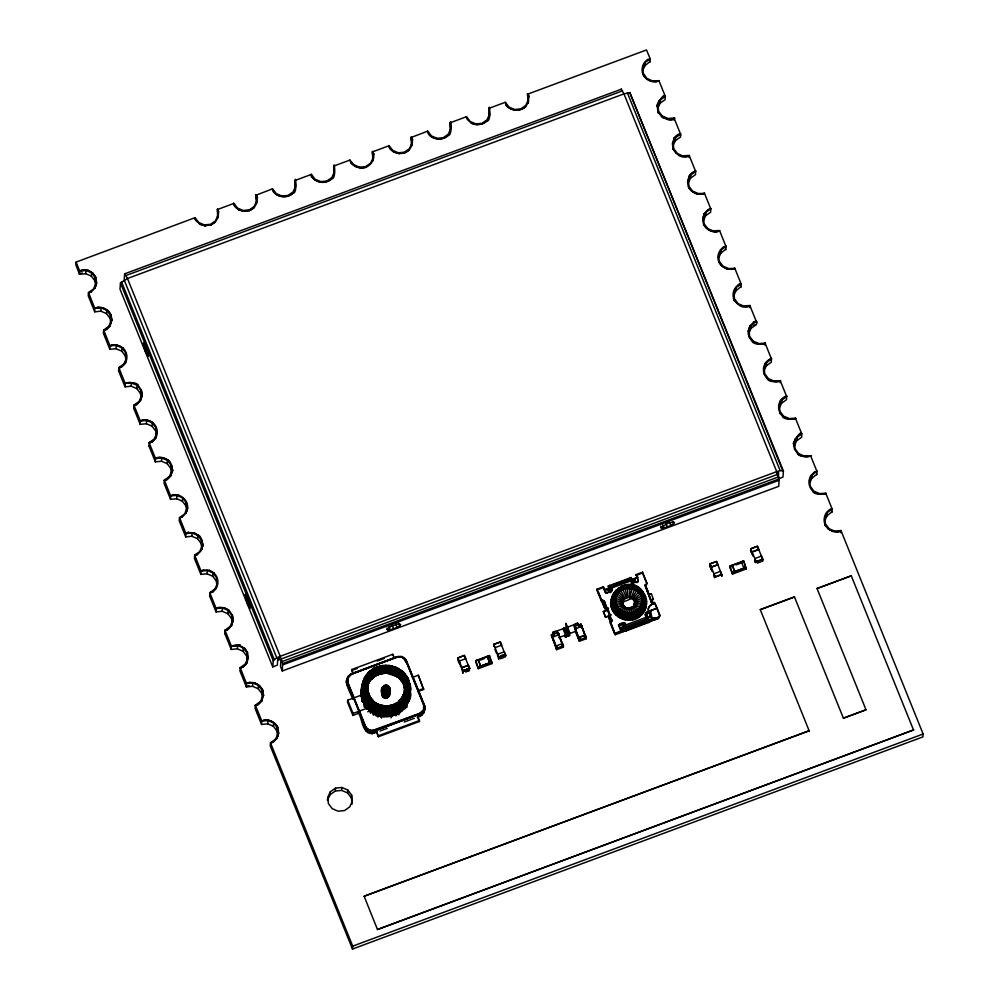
<?xml version="1.0" encoding="UTF-8"?>
<svg xmlns="http://www.w3.org/2000/svg" width="999" height="999" viewBox="0 0 999 999"><rect width="100%" height="100%" fill="white"/><g stroke="black" fill="none" stroke-linecap="round" stroke-linejoin="round"><path stroke-width="1.5" d="M376.411 716.108L374.625 714.01L375.549 710.676M634.715 579.77L634.677 580.282C634.552 577.547 635.339 582.03 633.079 582.729L634.165 582.242L635.414 578.234L633.104 579.969L632.916 583.029M621.066 590.721L624.999 598.638C621.828 600.749 621.74 605.769 624.8 608.016L625.037 607.13C614.173 594.58 641.957 592.657 633.416 607.13L634.827 602.434L641.708 600.674C642.145 584.665 615.509 584.527 615.983 600.611C615.546 616.62 642.182 616.758 641.708 600.674M641.483 598.401L634.727 601.348L633.416 607.13M377.197 732.092L372.09 733.616C373.539 728.671 366.358 731.156 365.684 726.573L347.839 682.429L347.939 677.547L351.586 674.188L397.515 657.105L402.385 657.13L406.019 660.801L424.15 705.806L423.763 710.014L419.98 713.498L374.338 730.481L369.081 730.344L365.447 726.673L347.602 682.529L347.702 677.459L351.486 673.975L397.127 656.992L401.798 657.155L405.619 659.977L423.638 705.019L423.539 709.902L419.88 713.261L371.965 730.656M386.863 697.951L385.889 685.177L388.012 685.789L384.44 685.664L385.339 685.464L387.387 691.52L387 697.914M469.78 668.468L462.949 670.841L462.849 672.789L462.987 670.991L469.78 668.468L468.481 665.234L461.788 667.707L462.774 672.689L463.124 670.953L469.58 668.481L464.285 655.406L457.742 658.091M383.853 697.677L383.978 691.42L387.987 685.664M361.938 687.474C359.902 694.904 362.824 705.481 369.73 710.801C372.103 712.949 387.35 721.29 385.926 713.885M385.901 698.139L386.613 685.202M395.704 704.507C393.057 705.594 387.337 708.204 385.651 706.056C388.648 705.831 392.245 705.369 395.104 703.746C405.194 700.049 395.529 701.785 399.25 700.998M381.531 706.992L380.369 713.536L383.279 714.135L383.953 707.417C409.677 711.9 414.573 669.829 388.436 668.431C362.699 663.948 357.804 706.006 383.953 707.417M389.048 695.966C393.144 690.009 378.534 679.869 382.242 693.306M388.561 696.79C391.009 693.294 386.288 685.614 383.354 686.413M615.983 600.611L622.577 602.409L622.689 603.496L616.208 602.897M382.405 696.465L382.555 689.035L384.178 688.274L389.647 687.899L389.335 694.767M379.757 674.013L384.84 673.289L384.84 669.78L379.657 671.778L379.92 674.138L377.372 674.899L377.884 673.351M385.602 707.067C382.742 703.259 374.65 706.505 371.728 700.599C364.335 693.206 365.172 679.857 373.464 673.476C390.921 657.379 418.531 685.888 399.563 701.872C398.064 700.911 400.587 698.276 401.635 699.65M352.734 699.188C351.061 693.081 342.62 681.793 348.639 676.36M386.039 716.67C395.454 716.87 407.155 709.852 408.229 700.636L408.341 697.652L409.64 698.576L409.115 701.236M477.397 660.302L475.811 660.614L475.699 662.037L478.371 668.656L492.057 663.561L489.498 655.519L487.887 656.393M731.555 565.709L729.969 566.021L729.857 567.444L732.542 574.063L746.228 568.968L743.668 560.926L742.07 561.525L741.72 562.912L742.07 561.525M382.629 692.582L382.879 687.137L384.028 685.901M389.248 692.632L389.423 687.225L386.188 687.924L383.017 690.371L382.467 696.34M614.685 599.4L614.672 601.635M387.862 697.452C391.408 693.718 384.29 685.576 384.603 685.551M383.067 697.09L383.441 690.933L388.599 686.226L387.262 685.389L384.603 691.783L383.991 697.739M365.984 685.651L361.863 686.063C356.855 704.557 377.172 722.09 394.667 714.71C401.498 714.61 418.993 691.57 406.406 690.197M361.813 701.31L363.236 697.14L362.162 695.454L362.1 689.897L361.438 690.284M406.518 687.836L410.139 688.386C410.277 722.364 354.982 716.221 362.787 683.054L366.396 683.316M408.778 701.31L410.139 695.766L410.139 688.386M373.589 715.284L372.078 712.549L372.952 709.877L377.822 712.412L377.909 717.182M617.519 589.485C592.082 623.314 660.214 630.319 642.682 591.62C631.58 573.763 602.509 592.432 614.997 609.802C625.636 627.372 654.969 609.552 642.619 592.395L637.162 587.474L637.787 586.937L637.737 587.712C631.818 583.953 623.838 584.452 618.319 588.698L618.381 587.924L619.193 588.399L621.865 586.713L621.278 586.113L621.216 586.888M634.69 604.345L634.727 603.521L641.495 602.959M382.167 693.568L382.679 687.637L384.852 687.587L389.672 689.298L389.323 694.904M382.18 693.281L382.455 688.611L381.993 694.38C379.295 687.275 385.864 686.7 389.797 688.786M389.385 693.531L389.423 687.225M640.784 590.746L641.208 590.359C653.446 600.674 643.244 622.115 627.684 620.117L627.772 618.618L620.891 616.745L615.434 612.287C614.335 609.477 609.328 602.622 613.224 600.899M347.565 681.593L346.478 682.779L346.815 678.858L347.502 678.858M405.182 691.033C404.046 690.446 403.434 685.439 405.606 685.414M404.695 690.871L404.882 688.036L405.794 687.936M382.068 695.316L382.555 689.035M566.121 627.522C570.279 636.55 568.618 632.167 568.731 635.864C569.255 627.834 561.663 612.275 568.656 635.951L569.979 635.464M382.192 693.431C377.859 681.256 394.655 689.16 389.111 695.841M346.478 682.779L346.815 678.858M217.545 217.145L217.582 209.291L218.594 211.788L218.157 217.37L215.359 222.028L210.727 225.05L215.359 222.028M257.38 197.365L256.943 202.947L254.146 207.605C248.626 212.987 239.148 212.238 234.553 206.044L233.841 203.247L237.5 208.067L243.169 210.489L249.313 209.865L254.283 206.356L256.768 200.899C254.021 185.764 259.653 204.196 256.368 194.867M373.738 154.083C374.413 160.027 371.278 164.897 365.884 167.333L360.352 168.107L355.007 166.471L350.911 162.775L349.912 160.077L353.871 164.785L359.528 167.208L365.671 166.583L370.654 163.074L373.127 157.63C370.392 142.482 376.024 160.914 372.727 151.586M412.537 139.66L412.1 145.242L409.303 149.9C403.783 155.282 394.305 154.533 389.697 148.339L388.998 145.542L392.657 150.362L398.314 152.785L404.458 152.16L409.44 148.651L411.913 143.194C409.178 128.059 414.81 146.491 411.526 137.163M528.896 96.379L528.459 101.96L525.661 106.618C520.142 112.013 510.664 111.251 506.068 105.07L505.357 102.26L509.028 107.08L514.685 109.503L520.829 108.879L525.799 105.37L528.284 99.925C525.536 84.778 531.168 103.209 527.884 93.881M217.295 209.403L217.969 215.334L215.497 220.779L210.514 224.288L204.37 224.912L198.714 222.49L195.055 217.67L76.099 262.1L75.874 264.997L79.533 274.3L85.677 273.676L91.346 276.099L95.005 280.919L95.517 285.364M79.445 273.826L82.28 272.964M85.052 270.18L79.67 270.929L82.268 269.767L87.85 270.205L92.695 272.927L95.842 277.41L96.653 282.954L94.992 288.099L96.653 282.954M79.533 274.3L79.683 270.729M85.677 273.676L85.939 270.379L79.795 271.016M87.85 270.205L92.682 273.127L95.842 277.41M85.939 270.379L91.596 272.802L95.267 277.622L95.954 283.554L93.469 289.011L88.499 292.52L88.237 295.804L94.705 311.813L100.849 311.188L106.506 313.611L110.177 318.431L110.689 322.877M94.843 308.441L88.499 292.52M91.346 276.099L91.596 272.802M88.586 292.994L91.196 291.833L88.611 292.794M95.005 280.919L95.267 277.622M95.779 285.751L95.954 283.554M94.705 311.813L94.855 308.241C100.899 305.432 108.329 309.053 111.014 314.922L111.826 320.467L111.014 314.922M97.44 307.28L103.009 307.917L106.643 309.952M100.849 311.188L101.111 307.892L94.855 308.241M101.111 307.892L106.768 310.314L110.439 315.135L111.114 321.066L108.641 326.523L103.659 330.032L103.409 333.316L109.878 349.325L116.021 348.701L121.678 351.124L125.35 355.944L126.024 361.875M109.878 349.325L110.027 345.754C114.286 343.631 119.718 345.229 123.014 348.151C119.356 345.467 114.298 343.818 110.002 345.954L103.659 330.032M106.506 313.611L106.768 310.314M106.344 329.545C114.848 319.78 108.017 329.97 103.759 330.507M107.867 310.439L111.001 315.122M110.177 318.431L110.439 315.135M110.951 323.264L111.114 321.066M778.371 478.846L782.941 477.147L783.416 471.029L629.82 92.62L623.963 93.869L127.472 278.521L120.479 283.004L119.992 289.123L272.752 666.895L277.322 665.197L277.797 659.078L280.132 657.579L280.232 656.293L127.472 278.521L124.638 273.838L124.163 279.957L276.785 657.829L273.239 660.776L272.752 666.895M116.021 348.701L116.284 345.404L110.027 345.754M140.347 420.979C144.231 418.419 149.813 420.354 153.371 422.977C150 420.929 144.63 418.631 140.347 420.979L134.103 405.532L136.688 404.57L140.497 400.636L142.158 395.492L141.334 390.147L138.199 385.464C137.363 379.97 112.662 384.49 131.443 382.917L137.113 385.339L140.772 390.159L141.196 399.388L140.509 393.456L136.851 388.636L131.194 386.213L125.05 386.838L118.569 370.829L118.831 367.545L123.814 364.036L126.286 358.579L125.599 352.647L121.94 347.827L116.284 345.404M138.199 385.464C134.84 383.416 129.458 381.118 125.175 383.466L118.831 367.545M121.678 351.124L121.94 347.827M121.516 367.058C130.02 357.292 123.189 367.482 118.931 368.019M125.35 355.944L125.599 352.647M126.111 360.776L126.286 358.579M125.05 386.838L125.3 383.554M131.194 386.213L131.443 382.917M133.854 408.628L134.003 405.057L138.973 401.548L141.458 396.091M136.851 388.636L137.113 385.339M136.688 404.57L140.522 400.437L142.183 395.292L141.334 390.147M140.509 393.456L140.772 390.159M156.368 436.9L155.682 430.969L152.023 426.148L146.353 423.726L140.21 424.35L140.359 420.779M146.353 423.726L146.616 420.429L140.472 421.066M149.026 446.141L149.176 442.569L154.146 439.061L156.631 433.603L155.944 427.672L152.273 422.852L146.616 420.429M152.023 426.148L152.273 422.852M151.86 442.082C160.352 432.317 153.534 442.507 149.263 443.044L155.519 458.491C159.79 456.143 165.172 458.441 168.544 460.489C164.985 457.867 159.39 455.931 155.519 458.491M155.682 430.969L155.944 427.672M171.366 472.927L170.854 468.481L167.183 463.661L161.526 461.238L155.382 461.863L155.532 458.291M161.526 461.238L161.788 457.942L155.644 458.578M161.788 457.942L167.445 460.364L171.104 465.184L171.791 471.116L169.318 476.573L164.335 480.082L164.086 483.366L170.554 499.375L176.698 498.751L182.355 501.173L186.014 505.993L186.538 510.439M187.675 508.029L186.014 513.174L187.675 508.029C187.937 502.047 184.39 497.402 178.871 495.279L173.289 494.842L170.679 496.003L164.335 480.082M167.183 463.661L167.445 460.364M167.02 479.595C175.524 469.83 168.694 480.019 164.435 480.556M170.854 468.481L171.104 465.184M171.678 465.172C173.926 480.419 172.328 461.6 168.544 460.489M171.616 473.314L171.791 471.116M170.554 499.375L170.704 495.804L173.289 494.842M194.768 217.782L195.754 220.479L194.743 217.969M176.698 498.751L176.948 495.454L170.704 495.804M199.85 224.176L205.195 225.811L199.85 224.176L195.779 220.28M178.871 495.279L174.663 495.142M179.508 517.594L179.246 520.879L185.727 536.888L191.858 536.263L197.527 538.686L201.186 543.506L201.873 549.438L201.448 540.209L197.79 535.389L192.12 532.966L185.976 533.603L179.508 517.594L184.49 514.085L186.963 508.628L186.276 502.697L182.617 497.877L176.948 495.454M182.355 501.173L182.617 497.877M179.608 518.069L182.205 516.908L179.62 517.869M186.014 505.993L186.276 502.697M186.788 510.826L186.963 508.628M185.727 536.888L185.864 533.316L188.461 532.355L185.864 533.316M191.858 536.263L192.12 532.966M218.594 211.788L217.582 209.291M217.794 217.52L217.969 215.334M194.031 532.792L198.863 535.714L194.031 532.792L188.436 532.554M202.135 546.141L199.65 551.598L194.68 555.107L194.418 558.391L200.886 574.4L207.03 573.776L212.7 576.198L216.358 581.018L216.87 585.464M222.964 607.904L218.781 607.579L216.196 608.541L209.94 593.094L212.537 592.132L216.346 588.199C219.168 582.941 218.194 577.285 214.048 573.026L209.203 570.304L203.609 570.067L201.024 571.028L194.68 555.107M197.527 538.686L197.79 535.389M194.78 555.581L197.377 554.42L194.793 555.382M201.186 543.506L201.448 540.209M202.01 540.197C204.258 555.444 202.66 536.625 198.876 535.514M201.024 571.028L203.609 570.067M200.886 574.4L201.036 570.829M234.553 206.044L233.554 203.346M207.03 573.776L207.293 570.479L201.149 571.116M209.203 570.304L214.048 573.026M238.636 209.753L234.565 205.856M209.703 596.191L209.84 592.619L214.822 589.11L217.295 583.653L216.621 577.722L212.949 572.902L207.293 570.479M212.7 576.198L212.949 572.902M212.537 592.132L216.346 588.199M243.981 211.388L238.661 209.553M216.358 581.018L216.621 577.722M217.133 585.851L217.295 583.653M216.196 608.541C220.067 605.981 225.662 607.916 229.221 610.539L232.355 615.222L233.179 620.566L231.518 625.711L227.697 629.645L225.112 630.606L231.356 646.053C246.328 645.254 239.335 643.593 231.356 646.053M232.205 624.462L231.531 618.531L227.859 613.711L222.203 611.288L216.059 611.912L216.209 608.341M249.513 210.614L254.146 207.605M222.203 611.288L222.465 607.991L216.321 608.628M256.331 202.71L256.081 194.967M224.375 607.817L229.221 610.539M224.875 633.703L225.012 630.132L229.995 626.623L232.467 621.166L231.78 615.234L228.122 610.414L222.465 607.991M227.859 613.711L228.122 610.414M227.697 629.645L231.531 625.511L233.192 620.367L232.355 615.222M231.531 618.531L231.78 615.234M247.203 660.489L246.691 656.043L243.032 651.223L237.375 648.801L231.231 649.425L231.368 645.854M272.34 188.923L273.339 191.621C277.934 197.814 287.412 198.564 292.932 193.182C298.651 193.706 294.068 166.958 295.554 186.476L293.069 191.92L288.099 195.429L281.955 196.066L276.298 193.644L272.627 188.811L256.356 195.067M237.375 648.801L237.625 645.504L231.493 646.141M273.339 191.621C277.585 197.402 287.824 198.214 292.932 193.182M237.625 645.504L243.294 647.926L246.953 652.747L247.64 658.678L245.155 664.135L240.185 667.644L239.922 670.928L246.403 686.937L252.535 686.313L258.204 688.736L261.863 693.556L262.375 698.001M246.528 683.566L240.185 667.644M243.032 651.223L243.294 647.926M242.869 667.157C251.373 657.392 244.543 667.582 240.284 668.119M247.54 652.534L244.38 648.051L247.54 652.534L248.364 657.879L246.691 663.224M246.691 656.043L246.953 652.747M246.403 686.937L246.541 683.366C252.585 680.556 260.027 684.178 262.7 690.047L263.511 695.591L262.7 690.047M249.126 682.404L251.91 682.816M252.535 686.313L252.797 683.016L246.541 683.366M254.708 682.841L259.54 685.764L262.687 690.247M295.117 188.287L294.867 180.544M295.155 180.444L311.413 174.388L315.085 179.208L320.741 181.631L326.885 181.006L331.855 177.497L334.34 172.053C332.854 152.522 337.45 179.283 331.718 178.759C326.198 184.141 316.72 183.391 312.125 177.198L311.126 174.5M252.797 683.016L258.454 685.439L262.125 690.259L262.812 696.191L260.327 701.648L255.357 705.157L255.095 708.441L261.563 724.45L267.707 723.825L273.364 726.248L277.035 731.068L277.547 735.514M277.809 735.901L277.297 727.771L273.626 722.951L267.969 720.529L261.825 721.166L255.357 705.157M258.204 688.736L258.454 685.439M258.042 704.67C266.533 694.904 259.715 705.094 255.457 705.631M261.863 693.556L262.125 690.259M261.563 724.45L261.713 720.878C267.757 718.069 275.187 721.69 277.872 727.559L278.684 733.104L277.023 738.249L273.202 742.182L270.617 743.144L352.709 946.153L352.485 949.05L922.901 736.9L923.126 734.003L840.946 530.519L834.802 531.143L829.133 528.721L825.474 523.901L824.787 517.969L827.272 512.512L832.242 509.015L829.545 509.69C823.014 514.223 822.289 523.289 828.021 528.796L832.866 531.518L838.448 531.955L841.033 530.993M264.298 719.917C269.58 719.555 275.749 722.926 277.872 727.559M267.707 723.825L267.969 720.529M311.238 176.586L311.413 174.388M312.125 177.198C316.371 182.979 326.611 183.791 331.718 178.759M277.972 733.703L275.499 739.16L270.517 742.669L270.267 745.953L352.485 949.05M273.364 726.248L273.626 722.951M273.202 742.182L277.035 738.049L278.684 733.104M277.035 731.068L277.297 727.771M621.141 89.173L623.963 93.869L776.722 471.64L779.108 478.946L778.77 486.313L282.28 670.966L282.617 663.598L280.232 656.293L776.722 471.64L780.132 470.616L783.416 471.029M334.34 172.053L334.078 175.349L333.654 166.121M333.941 166.009L349.912 160.077M350.911 162.775C354.096 166.808 360.851 168.819 365.884 167.333M372.864 160.914L372.44 151.698M372.952 159.815L373.127 157.63M327.709 797.477L327.485 800.374L330.07 794.692L330.294 791.795L335.489 788.136L341.883 787.487L347.789 790.009L351.611 795.042L352.322 801.223L349.737 806.905L344.555 810.564L338.149 811.213L332.242 808.691L328.421 803.658L327.709 797.477L330.294 791.795M330.07 794.692L335.252 791.046L335.489 788.136M346.828 681.955L346.978 684.952L346.628 680.431L347.377 680.232M389.697 148.339L388.698 145.642M352.897 715.434L353.047 713.436L366.645 708.378L362.562 701.173L361.301 695.129L347.702 700.199L347.54 702.197L352.897 715.434L359.69 712.899M352.098 804.12L351.386 797.939L347.565 792.906L341.658 790.384L341.883 787.487M394.38 658.241L392.782 654.283L351.71 669.555L352.697 673.189M393.793 152.048L389.722 148.152M347.565 792.906L347.789 790.009M399.138 153.684L393.806 151.848M351.386 797.939L351.611 795.042M364.41 699.175C361.251 698.089 358.703 686.238 365.859 688.011M362.212 688.348L361.75 686.276L362.787 683.054M361.638 687.824L363.211 680.544L367.108 681.056M366.034 690.384C353.234 692.582 370.666 713.523 377.597 714.148C392.869 720.267 410.214 707.642 410.377 691.52M362.137 685.014L364.398 677.946L368.094 678.883M404.67 152.909L409.303 149.9M361.95 699.2L361.8 701.198L361.501 695.991L362.799 694.417L363.236 697.14M379.17 706.305L377.535 712.699L380.382 713.636L380.631 712.874L377.709 712.599L372.59 710.039L368.244 706.38L363.161 699.05L363.798 696.803L367.257 694.967M366.87 675.574L365.896 675.499L365.684 677.222C380.557 650.786 423.351 675.149 405.457 700.923C390.072 725.374 349.175 699.4 366.87 675.574L369.343 676.847M367.045 703.933L366.071 704.245L364.41 701.648L364.535 700.099L368.281 697.127M364.123 706.942L364.273 704.944M367.482 674.962C367.07 671.753 371.079 669.929 372.552 673.301M366.071 704.245L366.183 702.26L369.58 699.15M367.257 684.178C367.644 685.913 368.419 688.074 366.633 686.65M366.995 689.772L367.807 689.347L366.645 689.173M367.307 684.852L368.107 684.615L366.97 684.14M411.488 145.005L411.226 137.263M367.008 691.683L368.132 691.857L367.807 689.347M367.644 681.705L368.818 682.854L367.145 685.451M369.555 672.939L369.755 671.228M368.968 680.182L369.692 680.144L368.656 679.382M411.738 145.392L411.913 143.194M368.244 706.38L368.793 706.043C366.046 706.73 369.73 701.46 371.104 700.998M368.044 694.617L368.806 693.98L367.707 694.118M370.254 678.059L372.452 676.236L371.591 675.224M369.056 696.89L369.78 696.166L368.743 696.44M371.865 671.166C371.553 667.894 378.609 664.872 378.783 669.605M370.304 708.328L370.13 706.493L372.864 702.672M372.452 676.236L370.929 678.259M373.464 673.476C375.349 674.475 372.689 677.397 371.541 675.873M371.978 700.973L372.577 700.074L369.78 696.166M372.277 710.077L375.075 711.463L372.989 709.602C370.954 710.676 373.838 704.919 374.812 704.12M373.414 674.113L376.173 673.338L375.562 671.977M374.15 702.235L372.577 700.074L371.728 700.599M377.06 668.493L377.41 666.882M374.825 711.538L377.959 712.075L377.56 712.811L374.825 711.538L376.923 705.344M376.173 673.338L378.321 672.202L377.847 670.766M370.779 677.172C396.303 661.188 368.968 673.039 368.019 681.855C365.759 688.149 367.42 695.529 372.015 700.361C372.465 702.647 377.872 702.597 375.724 703.858M364.136 896.253L809.227 730.719L364.136 896.253L377.485 929.52L913.586 729.944L377.485 929.52M382.829 669.268L383.004 670.804L378.996 670.916M380.706 705.694L378.034 705.069M417.42 715.197L419.468 721.478L378.409 736.75L376.348 730.469M427.497 131.219L428.484 133.916C433.091 140.11 442.569 140.859 448.089 135.477C453.808 136.001 449.225 109.253 450.699 128.771L448.226 134.216L443.244 137.725L437.112 138.362L431.443 135.939L427.784 131.106L411.501 137.35M388.249 706.743L388.149 705.981L380.482 705.981M428.484 133.916C432.742 139.698 442.982 140.509 448.089 135.477M384.94 698.076L385.402 692.282L384.153 697.801L386.188 687.924L389.048 686.625L389.185 690.159M382.093 672.989L382.355 673.563L382.23 671.178L383.341 669.854L382.08 670.079L382.23 671.178L387.537 670.941L388.786 669.904L387.624 669.829L387.35 673.338L396.715 676.51L398.638 676.086M390.634 669.53L390.334 671.041L395.055 672.652L390.347 670.891L382.942 670.666L382.779 669.917M388.161 706.98L388.149 705.981M391.596 667.582L391.72 665.896L385.876 665.234L380.032 665.946L383.004 665.521L383.529 668.456M392.707 655.282L392.782 654.283M388.099 706.006L390.534 705.456L390.834 706.318M394.43 668.418L394.543 666.733L393.206 669.542M394.93 672.752L395.517 671.34M393.131 705.843L392.882 704.745L393.331 705.581M397.14 669.58L397.24 667.881L394.543 666.733M397.739 672.702L397.003 674.025L394.942 672.589M395.104 703.746L397.352 702.559L397.902 703.159M399.737 674.337L398.888 675.561L399.687 674.974M401.148 677.072L400.549 677.322L401.511 676.211M402.035 672.789L401.873 671.091L399.513 673.176M402.947 678.933L401.948 679.283L402.997 678.296M401.261 700.037L400.674 699.188M383.279 714.048C389.036 715.009 405.744 712.487 397.914 704.02M404.145 681.193L403.072 681.393L404.195 680.544M402.285 697.664L403.109 697.564M404.158 674.8L403.946 673.064L401.273 674.837M403.846 695.791L403.159 695.104L404.27 695.316M379.058 670.267L378.022 671.141L382.904 669.68L388.012 669.517L395.329 671.703L399.463 674.637L402.659 678.508L404.67 683.054L404.67 686.063L403.908 683.478L405.07 682.929M404.295 696.965C411.388 699.05 405.631 705.706 401.586 707.717C403.996 708.915 401.298 703.071 399.825 702.547M403.396 695.516L403.958 692.869L405.119 692.931M404.408 685.801L404.57 688.336L405.332 688.561M404.42 690.696L405.631 690.459M450.274 130.582L450.025 122.84M450.312 122.727L466.57 116.683L470.229 121.503L475.899 123.926L482.042 123.302L487.012 119.793L489.498 114.348C488.012 94.818 492.594 121.578 486.875 121.054L482.255 124.063L476.71 124.825L471.366 123.202L467.282 119.493L466.283 116.796M403.047 699C406.368 700.287 408.017 704.682 403.559 705.744C406.218 706.867 403.259 701.161 401.548 700.861M407.555 679.47C408.441 676.373 405.07 673.776 402.809 676.698M408.803 682.067L408.491 680.182L405.132 680.881M409.715 684.79L408.853 680.331M397.565 671.728C402.098 664.822 409.74 681.48 409.94 685.601C409.79 699.812 413.224 678.196 405.881 683.141M407.642 701.623L409.952 694.567L405.981 692.532M410.477 690.446L410.327 685.838L406.356 685.464M412.487 677.409L418.319 675.237L423.601 689.485L417.757 691.645M423.601 689.485L418.319 675.237M417.12 717.245C423.389 716.433 425.586 710.364 424.3 704.957L406.418 660.764L405.082 658.653L401.798 657.155M471.366 123.202C476.111 125.449 483.091 124.538 486.875 121.054M489.06 116.159L488.811 108.416M489.098 108.304L505.069 102.373M489.323 116.546L489.498 114.348M463.149 671.028L457.892 657.779L457.817 659.877M458.841 662.986L457.729 657.966M457.967 657.941L464.385 655.381L465.834 658.628L459.215 661.101L460.676 666.87M461.7 667.757L461.75 669.58M506.068 105.07C510.314 110.852 520.554 111.663 525.661 106.618M463.086 672.827L462.949 670.841M477.41 660.014C478.159 658.753 482.467 670.816 480.382 665.759M478.371 668.656L475.811 660.614L489.498 655.519L489.385 656.942M492.17 662.137L478.484 667.232M528.021 103.209L527.597 93.993M487.287 656.543L489.797 663.074L487.287 656.543L478.134 660.202M488.236 657.255L487.549 657.517L487.899 656.118M488.499 657.042L488.573 656.143M490.222 661.85L489.51 662.362L490.222 661.85L490.559 662.999M493.706 646.403L493.718 644.33L500.474 642.07L501.723 645.154L495.104 647.614M504.395 651.773L497.589 654.283L497.627 656.106M497.552 654.32L498.663 659.215C497.34 656.031 508.129 651.91 505.369 656.98M561.975 644.78L562.437 643.843L558.816 634.877L557.879 634.627L558.803 634.028L558.179 632.492L551.336 635.039L556.58 649.687L563.424 647.14L562.912 644.18L561.975 644.78L562.912 644.18M556.043 646.99L556.98 646.39L556.043 646.99L551.336 635.039M556.955 646.653L556.718 645.729L555.956 646.253L552.41 637.175L558.891 634.765M552.834 634.54C550.849 631.942 558.066 629.17 557.167 633.953M552.747 634.253L552.897 632.442L577.572 623.451L578.796 625.911C579.408 621.091 571.465 624.1 575.374 627.185M551.96 636.575L552.872 636.238L551.947 636.838M552.397 637.424L553.146 636.9M556.58 649.687L556.068 646.728M557.879 634.627L558.803 634.028M558.141 635.289L557.892 634.377M561.713 644.118L562 644.517M558.179 632.492L563.424 647.14L562.087 643.581M565.372 636.912L565.521 635.052M565.459 637.137L565.559 635.164L562.937 628.708L567.532 627.185L570.117 633.653L565.609 635.327L570.079 633.491M566.783 636.65C567.557 633.179 560.102 620.629 566.845 634.552M564.135 628.483L566.92 634.777L566.545 636.613M568.793 634.14L568.568 635.789M579.383 641.271L574.138 626.623L580.981 624.075L586.226 638.736L579.383 641.271L575.362 631.343M584.777 636.363L585.714 635.764L584.777 636.363L585.239 635.426L581.693 626.348L575.187 629.02L575.674 627.822L574.762 628.159M575.923 628.746L575.674 627.822M578.758 637.837L575.212 628.758L578.758 637.837C581.343 636.65 577.559 639.66 579.782 637.974M580.694 625.961L581.605 625.624L580.694 625.961L580.943 626.873L581.618 626.46M582.205 628.546L580.981 624.075L584.877 635.177M584.515 635.701L584.802 636.113M585.239 635.426L578.871 637.337M620.479 630.731C626.548 631.306 621.54 625.237 626.161 625.199L622.652 624.974L623.801 626.286L624.125 630.569L614.722 634.103L610.264 623.064L611.788 621.228L611.65 620.017L604.52 602.36L601.336 600.998L596.878 589.972L596.94 589.198L603.334 586.813L605.294 591.67L607.829 592.757L611.563 590.359L609.552 585.489L608.266 586.051L609.065 590.084M598.301 592.769L598.364 591.995L604.969 608.891L596.94 589.198M601.336 600.998L602.659 600.099L604.57 601.585L611.788 621.228M642.856 74.163L646.016 78.446L650.861 81.169L656.443 81.606L659.028 80.644L652.772 80.994L647.115 78.571L643.443 73.751L642.757 67.82L645.242 62.363L650.212 58.866L647.514 59.54C642.757 63.087 640.896 68.531 642.856 74.163C645.404 79.995 653.396 83.916 659.028 80.644M605.894 592.469L605.831 593.231L603.334 586.813M602.597 600.874L602.659 600.099M643.119 69.755L644.979 65.659L645.242 62.363M603.758 601.373L603.821 600.599M608.354 616.321L605.594 617.345L603.396 611.513L608.091 609.715L609.765 613.848M604.52 602.36L604.57 601.585M605.232 592.444L605.294 591.67M605.731 589.46L608.129 589.048L609.09 591.258L611.875 590.197M608.104 589.959L608.166 589.185C609.19 589.36 604.832 588.523 608.104 589.959L607.729 589.11L605.706 589.785M608.191 608.528L605.681 609.452L608.553 608.079M607.242 589.959L606.805 588.861M607.667 589.885L607.742 588.886L608.241 589.36M605.594 617.345L603.396 611.513M649.862 61.676L644.979 65.659M650.099 58.579L646.515 49.95L527.872 94.081M649.962 62.15L650.212 58.866M608.616 590.284L608.241 589.21M609.09 591.258L612.549 589.772M632.517 582.342L631.081 577.559L608.266 586.051L609.702 590.834M608.453 616.296L611.113 622.514M610.339 591.82L610.277 592.594L611.563 590.359M608.891 617.407L615.247 634.702L623.688 631.555L624.387 630.032M611.101 592.02L611.163 591.246M611.5 591.133L611.45 589.385M610.264 623.064L611.85 620.454M615.896 591.058L615.958 590.284L616.945 590.584L615.222 593.169L613.611 599.113L612.35 599.5L613.249 600.574M627.684 620.117C618.294 619.78 610.002 611.213 610.701 601.71L611.95 601.46L612.874 596.203L614.098 596.053M612.499 603.608L612.35 599.5M611.288 622.352L611.351 621.578M611.65 620.017L611.713 619.243M614.035 593.856L614.085 593.094L615.222 593.169M613.611 599.113L613.798 602.197L612.549 602.834L613.411 606.83L614.273 607.067L611.912 609.015M615.671 604.795C622.427 623.251 652.434 608.628 640.659 592.232C631.83 578.546 608.953 590.559 615.609 605.569L615.396 604.994M610.739 604.183L611.987 603.771L614.722 610.764L615.796 609.54L614.997 609.802L613.473 606.056L614.647 605.182L613.798 602.197M614.722 634.103L614.785 633.329L621.178 630.943L619.205 626.098L620.317 623.651L624.775 623.014L627.21 629.27L625.898 631.018L624.45 628.234M615.247 634.702L608.666 617.482M614.647 605.182L618.144 610.327L616.146 615.184M658.865 100.986C651.36 118.631 665.946 84.303 665.122 99.663L660.152 103.172L657.667 108.629M673.176 149.101L672.839 146.141L675.324 140.684L680.294 137.175C684.452 125.837 663.286 147.64 680.431 133.804L674.175 118.357C667.931 126.836 650.524 102.398 661.188 115.959C662.025 121.453 686.725 116.933 667.944 118.506L662.275 116.084L658.616 111.264L657.929 105.332L660.414 99.875L665.384 96.379M621.178 630.943L621.116 631.718L619.093 625.124M660.152 103.172L660.414 99.875M619.155 626.873L619.205 626.098M619.043 625.898L619.505 624.225M619.442 624.999L620.317 623.651M658.853 101.186L662.687 97.053M624.437 585.689L624.487 584.914L624.85 585.601M624.15 627.784L621.778 629.507L623.026 625.486L625.362 623.488M622.976 615.996L623.513 613.673L618.144 610.327M621.778 629.507L622.327 627.022M620.267 624.425L622.827 622.714M622.502 627.459L621.815 628.983M622.29 627.534L623.026 625.486L625.898 624.537M623.314 629.682L623.376 628.908M647.851 621.103L648.726 622.539L648.925 621.69L647.739 621.628L627.21 629.27L623.838 622.614M662.674 97.253L665.272 96.091M623.676 629.47L623.738 628.696M623.938 624.537L623.851 626.76L623.713 626.023M623.688 631.555L623.751 630.781M623.988 629.058L624.15 625.386L626.161 625.062L623.851 626.161L626.161 625.199M624.063 631.343L624.125 630.569M624.712 623.788L624.775 623.014M627.847 585.164L627.909 584.39L628.009 585.114M624.375 630.931L624.45 629.258M625.761 625.686L624.912 628.259L623.913 625.986M625.312 624.575L625.374 623.801M632.155 580.207L631.655 580.407C631.455 583.928 627.822 571.79 631.992 581.743L632.529 583.304M629.782 617.032L629.807 614.622C640.834 614.61 648.363 600.861 641.695 591.82M638.149 577.222L632.904 579.233L632.429 580.906M632.904 579.233L632.842 580.007L633.266 579.02M633.079 580.869L633.016 581.643L633.104 579.969M632.941 581.243L633.403 579.557M633.778 579.345L633.354 580.332M634.64 586.201L634.702 585.426L634.303 586.076M614.722 610.764L618.856 615.509L625.399 618.306L632.529 618.244L632.966 614.148M636.188 574.6L638.261 580.431L636.975 582.667L638.199 581.193L636.188 574.6L642.569 572.227L647.04 583.254L645.579 587.087L652.247 604.32M634.827 602.434L634.415 600.299L640.821 596.191M673.913 120.08L674.088 117.882M637.787 582.092L637.849 581.318M638.086 580.219L638.149 579.457M638.199 581.193L638.261 580.431M635.913 615.047L635.189 615.322L635.913 615.047L637.562 617.944M672.839 146.141L673.101 142.845L675.574 137.387L680.556 133.891M634.452 615.372L636.413 615.309L635.951 613.036M676.348 153.471C667.407 140.784 677.409 156.843 681.181 156.393C686.4 158.129 695.754 154.096 683.104 156.019L677.447 153.596L673.788 148.776L673.101 142.845M675.324 140.684L675.574 137.387M642.507 572.989L642.569 572.227M642.295 596.303L642.145 594.954L641.058 595.891L640.659 592.232L638.586 592.782M644.218 595.367L644.268 594.592L643.169 594.567M642.919 592.22L641.982 592.619L644.33 596.64L645.454 596.54M645.441 585.864L647.04 583.254M645.579 587.087L645.504 585.089M645.953 584.752L646.016 583.978M643.718 603.683L644.867 604.445L643.843 605.232M681.181 156.393L686.775 156.631L689.36 155.669M645.354 614.085C651.435 630.419 644.555 617.657 645.754 613.199L657.03 607.966L654.108 602.372L649.562 605.993L648.339 608.428A5.719 5.519 4.5 0 0 648.239 610.451L649.35 612.087L651.098 610.177M645.404 615.834L645.466 615.059M645.292 614.86L645.754 613.199M645.566 585.426L647.739 591.333L647.09 590.109M648.026 591.745L645.254 585.277M646.578 612.624L645.691 613.973M648.476 593.194L647.976 593.593L651.448 594.018L653.396 599.188L652.747 599.587L653.396 599.188M651.448 594.018L649.924 594.305L648.938 593.294M646.291 618.044L647.552 619.48M655.431 617.732C640.921 622.852 653.696 621.053 658.666 617.807L658.603 618.581L649.225 621.69L646.066 617.832L647.202 612.25M648.801 621.39L648.863 620.616M649.225 621.69L649.288 620.916M649.737 621.79L649.8 621.016M650.674 611.088L652.122 619.043L659.04 617.107L659.777 615.072L657.03 607.966M650.162 621.715L650.224 620.941M651.922 601.773L652.072 601.036L650.749 601.885M652.122 619.043L649.35 612.087L651.785 618.031M652.397 603.483L653.483 602.434M652.709 619.293L652.16 618.531M654.108 602.372L653.421 603.209M689.073 157.592L689.248 155.394M653.334 619.23L659.552 616.745M655.069 603.109L659.802 616.196L659.777 615.072M688.274 180.357L688.011 183.654L690.484 178.197L690.746 174.9C701.773 167.607 691.608 171.791 689.21 176.011L687.537 181.356L688.361 186.701L691.508 191.184L696.353 193.906L701.935 194.343L704.52 193.381L698.276 193.531L692.619 191.109L688.948 186.289L688.274 180.357L690.746 174.9M688.361 186.701C690.821 191.82 698.463 196.254 704.532 193.182M689.21 176.011L693.006 172.278L695.591 171.316L689.347 155.869M688.786 188.486L688.948 186.289M690.484 178.197L695.466 174.688L695.604 171.116M704.37 213.524L702.697 218.868L704.37 213.524L708.191 209.59L710.776 208.629L705.918 212.412L703.433 217.869L703.184 221.166L705.656 215.709L705.918 212.412M719.705 230.694C714.06 233.978 705.818 229.995 703.546 224.013C705.981 229.208 711.438 232.168 717.12 231.656C723.451 229.733 715.421 230.794 713.448 231.044L707.791 228.621L704.12 223.801L703.433 217.869M704.357 213.724L708.191 209.59M705.656 215.709L710.639 212.2L710.776 208.629M718.431 257.58L721.078 249.925L726.061 246.428L723.363 247.103C718.593 250.649 716.745 256.094 718.693 261.726L721.84 266.209L726.685 268.931L732.267 269.368L734.852 268.406L728.621 268.556L722.951 266.134L719.292 261.313L718.606 255.382M718.693 261.726C721.166 266.845 728.795 271.278 734.877 268.207M718.968 257.317L720.828 253.222L721.078 249.925M723.363 247.103L725.948 246.141M725.699 249.238L720.828 253.222M725.798 249.713L726.061 246.428M711.176 568.943L711.325 567.145L717.944 564.672L716.52 561.475L709.939 563.848L709.702 565.933L712.25 571.59M737.025 303.521C728.071 290.834 738.086 306.893 741.857 306.443L747.439 306.88L750.024 305.919L756.268 321.366C748.351 324.625 760.414 317.432 756.143 324.737L751.161 328.246L748.688 333.703L749.025 336.663L752.185 341.233C754.045 347.115 776.186 341.983 758.953 343.581L753.296 341.159L749.625 336.338L748.938 330.407L751.423 324.95L756.393 321.453M733.516 296.191L735.988 290.734L736.251 287.437L741.233 283.941L738.523 284.615C733.766 288.162 731.905 293.606 733.865 299.238M714.572 577.722L713.623 575.649L713.998 573.688M738.523 284.615L741.121 283.654M740.871 286.75L735.988 290.734M740.971 287.225L741.233 283.941M741.857 306.443C745.853 307.642 757.617 304.433 743.78 306.069L738.124 303.646L734.465 298.826L733.778 292.894L736.251 287.437M721.728 576.198L720.504 571.291L713.998 573.763M721.74 576.311L721.84 574.363L715.134 576.835L710.027 563.886L711.063 569.043M749.75 307.642L749.924 305.444M748.226 331.206L749.887 326.061L748.226 331.206C747.277 339.598 757.242 346.865 765.209 343.231M748.775 332.605L748.938 330.407M731.905 566.57L731.568 565.422M741.458 561.95L743.968 568.481L734.839 571.878L732.329 565.347L741.383 562.062M751.161 328.246L751.423 324.95M732.592 566.308L731.93 566.308M732.542 574.063L729.969 566.021L743.668 560.926L746.228 568.968M733.865 571.416L734.577 570.904L734.228 572.302L744.717 568.406L744.38 567.257L743.681 567.769L744.38 567.257M734.228 572.302L733.89 571.166M764.922 345.154L765.097 342.957M764.198 374.175L764.11 367.919L766.595 362.462C777.622 355.169 767.444 359.353 765.047 363.574C762.237 368.831 763.199 374.488 767.344 378.746C769.218 384.627 791.358 379.495 774.125 381.094L768.456 378.671L764.797 373.851L764.11 367.919M765.047 363.574L768.855 359.84L771.44 358.878L765.197 343.431M763.848 371.216L766.333 365.759L766.595 362.462M752.135 551.91L758.865 549.462L757.529 546.266L750.798 548.676L752.097 553.783M752.097 553.721L752.247 551.923L758.628 549.537M767.344 378.746C770.716 380.794 776.098 383.092 780.381 380.744M766.333 365.759L771.303 362.25L771.453 358.678M762.499 561.276L762.674 559.153L756.018 561.813L762.699 559.39L761.425 556.068L754.695 558.628M762.612 561.201L762.786 559.165L757.304 546.228L750.761 548.913L756.243 561.788M760.264 609.652L794.455 596.94L760.264 609.652L809.202 730.918M780.094 382.667L780.269 380.469M779.282 405.432L779.02 408.728L781.505 403.271L781.755 399.975C792.794 392.682 782.617 396.865 780.219 401.086C777.397 406.343 778.371 412 782.517 416.258C784.377 422.14 806.518 416.995 789.297 418.606L783.628 416.183L779.969 411.363L779.282 405.432L781.755 399.975M780.219 401.086L784.015 397.352L786.613 396.391L780.356 380.944M779.794 413.561L779.969 411.363M782.517 416.258C785.888 418.306 791.27 420.604 795.541 418.256M778.496 477.31L778.571 472.515L776.623 472.927L777.372 475.162M781.505 403.271L786.475 399.762L786.625 396.191M795.391 438.598C787.874 456.243 802.459 421.915 801.648 437.275L796.665 440.784L794.193 446.241L794.455 442.944L796.927 437.487L801.797 433.703M796.665 440.784L796.927 437.487M810.713 455.769C806.867 458.316 800.898 456.443 797.702 453.571C798.551 459.065 823.251 454.545 804.457 456.118L798.8 453.696L795.129 448.876L794.455 442.944M795.379 438.798L799.2 434.665M810.564 476.111L814.36 472.377L816.957 471.216L814.372 472.177L810.564 476.111C807.741 481.368 808.715 487.025 812.861 491.283C814.722 497.165 836.862 492.02 819.63 493.631L813.973 491.208L810.301 486.388L809.615 480.457L812.1 475L816.957 471.216M809.977 482.392L811.837 478.296L812.1 475M812.861 491.283C816.22 493.331 821.603 495.629 825.886 493.281M816.72 474.313L811.837 478.296M816.82 474.787L817.07 471.503M817.057 588.523L851.26 575.811L817.057 588.523L866.008 709.789L843.406 718.194L794.455 596.94M824.525 521.266L827.01 515.809L827.272 512.512M828.021 528.796C831.393 530.844 836.775 533.141 841.058 530.794M829.545 509.69L832.13 508.728M831.892 511.825L827.01 515.809M831.98 512.3L832.242 509.015M840.771 532.717L840.946 530.519M843.406 718.194L866.008 709.789M389.248 693.818L389.71 688.074M389.535 688.423C389.61 693.793 380.582 691.683 383.154 686.912M388.661 696.678L389.672 689.298M634.727 601.348L632.454 598.826L629.545 597.577L629.994 588.286M383.092 716.508L383.166 713.723M389.16 695.704L389.735 688.598L388.898 686.563M423.539 709.902L424.413 711.388L424.762 707.329L424.088 707.217M469.667 668.568L463.211 670.916M721.69 574.525L716.608 561.488L710.027 563.886M751.485 552.797L750.761 550.412M382.105 695.454L382.717 689.722L386.188 687.924M382.717 692.469L383.141 688.024M388.049 669.105L387.912 670.641L390.384 670.916M423.901 705.856L424.563 705.831L424.637 709.19L424.563 705.831L406.268 660.764C402.609 656.605 407.467 660.951 406.293 662.886L406.031 659.939L405.269 659.852M627.697 612.999L628.159 608.304L633.241 606.405L638.373 609.028M387.999 669.755L387.924 670.516L382.942 670.666M622.577 602.409L622.989 600.274L616.833 596.128M644.305 602.459L645.454 603.284L644.38 596.128M646.965 611.65L649.387 613.199L649.55 611.738M462.799 672.714L463.049 671.016M370.467 713.261L369.73 710.801L371.128 707.654M388.436 668.431L388.811 665.396L391.72 666.033M644.205 600.636L645.391 601.148L645.466 603.446L643.693 609.79L645.154 605.731L646.328 606.293M386.051 698.126L386.738 692.319L389.173 690.809M387.974 697.364L388.698 691.37M643.743 609.278L639.335 615.009L643.556 610.064L642.669 608.491L643.431 606.53M391.283 672.664L389.822 673.688L390.159 671.316L393.044 670.941L392.232 674.337L392.582 673.826M424.637 709.19L423.963 708.591M357.904 712C362.475 718.356 361.338 730.294 369.805 733.378L370.554 730.531M610.701 601.71L612.737 594.605L615.746 590.609L618.044 589.398L615.746 590.609M367.495 687.25L368.494 682.105L372.252 675.923M367.782 687.125L368.107 684.615M383.179 697.19L383.928 691.658L382.629 689.934M623.513 613.673L626.61 614.472L626.323 616.858L626.448 616.183M625.399 618.306L625.124 619.792M626.223 617.931L626.423 616.508L624.325 615.971M383.279 714.135L392.095 713.486L400.112 709.952M611.95 601.46C615.309 586.338 614.485 598.663 611.026 599.25M616.121 596.128L616.608 592.931M644.143 603.483L643.818 605.556L644.979 606.118L644.517 607.954L645.654 608.678M644.979 606.118L645.504 602.772M385.065 698.089L386.001 692.369L386.738 692.319M387.137 697.851L388.124 691.808M421.865 712.1L421.953 715.072L420.704 712.886M623.076 589.522L625.961 597.127L624.999 598.638L627.946 597.539L627.622 588.286M346.703 680.569L347.065 678.496M367.62 708.791L369.243 705.781M409.677 693.693L408.229 700.636L407.542 700.224L406.855 707.529L405.007 705.007L404.295 708.628M409.19 696.428L410.452 691.758M649.387 613.199L649.35 612.087M380.582 712.562L380.169 716.008L381.556 718.069M395.042 674.824L394.543 675.287L395.179 673.014L387.537 670.941M403.946 693.031L404.433 690.546M404.208 693.244L404.72 690.446M631.206 585.277L631.356 584.565M358.691 711.276L367.694 732.479L369.193 730.107M367.957 729.42C367.27 731.743 372.802 731.905 374.5 731.093L422.34 712.824L423.489 713.423L424.662 708.928M348.114 677.359L350.412 674.1L396.953 656.718L401.049 656.418L404.757 658.816M625.287 588.698L627.01 596.728L629.545 597.577L632.33 588.711M396.715 676.51L397.477 674.3L395.179 673.014M390.859 668.843L391.72 665.896M366.758 709.178L365.771 706.555L367.195 704.158M617.894 594.08L623.851 599.7L624.163 598.426L619.318 592.257M623.488 599.3L623.014 601.023L622.989 600.274M367.807 684.864L370.679 678.246M368.094 684.777L368.743 682.329M620.304 590.621L620.916 588.486L618.493 592.981L618.506 590.471L617.182 594.48M385.164 685.289L385.914 685.202M397.477 674.3L401.473 677.697C399.488 678.796 401.049 682.092 402.972 681.543L398.701 677.984L400.224 674.987M377.822 712.412L378.009 711.763M620.891 616.745L620.304 618.106M362.262 685.289L364.785 677.834L368.019 673.226L370.829 674.974M367.694 732.479L367.532 730.082M373.289 673.601L372.702 675.424C374.563 676.835 372.477 679.832 370.629 678.983M110.165 325.612L111.838 320.267M125.337 363.124C128.147 357.867 127.185 352.21 123.039 347.952M155.669 438.149C158.491 432.892 157.517 427.235 153.371 422.977M170.841 475.661L172.515 470.317M202.847 545.342L201.174 550.686L197.365 554.62M261.85 700.736L263.524 695.391M674.038 138.499L672.377 143.644L673.189 149.188M347.939 677.547L346.99 678.821L347.34 682.667L365.197 726.81L368.981 730.619L374.438 730.756L420.067 713.786L424.001 710.152L424.413 705.794M364.835 707.13L364.21 704.108L365.809 701.847M424.625 708.853L422.34 712.824M366.433 704.195L366.683 703.471M750.848 550.699L753.171 556.368M622.652 619.118L623.276 615.696L618.681 612.961M403.146 695.267L403.958 692.869M404.233 692.806L402.322 697.227L399.026 701.098M405.294 708.591L406.094 706.368M639.934 594.255L640.659 592.232M648.026 612.375L646.066 617.832L648.576 621.041M402.01 681.618L403.109 679.72L401.473 677.697M618.856 615.509L618.119 616.795M625.362 612.574L627.047 608.104L629.308 609.29L629.295 608.304L630.069 613.011M393.144 670.279L392.682 671.753L393.094 670.916M636.563 590.759L632.379 597.714L631.081 598.014L634.54 589.547M630.706 614.248L631.006 613.448M644.867 604.445C643.044 611.201 636.575 615.908 629.707 616.346M389.148 714.11L388.848 707.392M493.818 644.367L498.876 657.504L505.606 655.107L504.283 651.76M374.5 668.131L376.561 670.591M424.138 707.017L424.6 705.881M362.974 701.51L364.036 699.787L362.712 698.189M405.369 686.126C403.771 686.388 402.472 683.516 403.771 682.529C397.19 668.818 375.324 668.368 368.319 681.93L367.657 684.64M369.692 680.144L367.982 682.467M422.315 712.724L419.967 716.183L419.88 713.261M365.247 701.086L364.922 701.822L364.123 698.551M405.282 694.792L409.028 697.04C401.024 721.116 361.014 714.41 361.713 688.898M613.848 594.83C606.955 605.681 617.744 620.629 630.169 618.905C636.525 618.443 642.457 614.198 644.667 608.166C647.315 605.781 643.319 599.175 646.216 598.913M750.636 550.611L750.898 548.613M404.32 685.264C406.393 690.109 403.072 686.95 404.782 684.802L403.771 682.529M625.911 588.236L626.81 586.301L628.596 588.024M398.788 714.809L399.912 712.424L398.863 709.939L396.516 711.338L397.402 713.91L395.954 715.833M390.971 717.906L391.895 715.958L391.283 712.587M628.159 608.304L627.709 609.253L625.037 607.13L621.128 610.526M620.654 612.275L619.692 615.521M636.625 610.564L632.417 607.142L630.856 608.94L630.406 608.104L632.404 612.587M377.185 672.702L377.597 674.999L372.552 677.235L371.94 676.76M649.4 611.363L646.515 613.398L649.725 611.975L650.361 610.689L648.626 611.85L648.451 608.041L650.711 604.944M552.797 632.517L553.871 635.127M366.071 727.359L364.822 729.083L365.684 726.573M627.772 618.618L638.973 615.322L638.623 611.351M402.048 697.389L403.159 695.104M627.01 596.728L626.398 597.902L625.961 597.127M364.398 677.946L365.896 675.499M469.542 668.368L463.074 670.878L469.68 668.456M395.454 670.504L397.24 667.881L402.16 671.253M389.473 689.972C388.336 692.906 383.641 692.719 382.717 689.722M615.434 612.287L614.435 613.324M639.76 594.143L633.566 599.937L633.216 598.451L638.324 592.307M375.399 676.148L374.85 673.925M635.414 578.234L634.702 579.37L635.376 578.746M347.14 682.879L347.839 682.429M623.851 599.7L624.999 597.689M622.365 589.435L623.738 587.075M394.717 715.097L394.518 714.073L403.459 706.992L407.692 699.887L408.229 700.636M500.149 641.932L505.469 655.007L498.888 657.454L505.531 654.857M623.626 626.286L624.15 625.386L618.406 624.924M369.68 680.307L370.941 678.109L369.98 677.21M406.143 704.058L407.792 701.448M371.553 679.208L371.291 677.934M377.647 674.337L371.616 678.546L368.219 683.204L370.13 680.831L369.093 679.145M368.881 730.956L369.805 733.378L372.09 733.616L374.488 730.981L421.054 713.711M614.972 592.944C595.591 624.475 658.154 629.695 643.818 594.542L644.343 594.293M368.943 680.968L370.13 680.831M614.11 610.352L613.011 611.251M397.902 656.455L400.711 656.88M643.269 613.049C642.257 610.664 639.622 613.898 641.608 614.934M363.336 695.903L362.262 696.328L361.813 691.982M623.151 611.738L625.998 607.704L626.173 608.816L627.047 608.104M400.661 699.337L402.06 697.227M652.772 599.263L651.773 601.735M361.288 693.144L361.963 692.682M410.164 693.531L410.527 688.686M399.675 625.736L400.674 624.437L397.377 624.025L390.534 626.573L386.975 629.52L390.272 629.932L397.115 627.384L399.675 625.736L398.339 622.427M498.876 657.504L497.789 654.17M673.476 523.913L674.475 522.602L673.626 521.977L667.782 523.214L660.776 527.697L664.073 528.096L670.916 525.549L673.476 523.913L672.589 521.703M715.097 577.035L713.885 573.751L715.209 577.085L721.815 574.612M755.968 561.675L754.72 558.578M402.485 656.942L403.671 657.841M365.796 675.674L368.019 673.226M404.358 706.305L406.293 703.895M370.791 698.663L370.092 698.613M369.967 681.068L371.703 678.983M406.031 659.939L405.132 660.963L404.957 658.691M612.362 606.056L611.151 606.643M607.092 593.331L609.103 591.071L611.813 591.283M568.931 633.978L566.296 627.559L568.718 633.865M373.614 702.359L374.363 701.723M399.213 701.435L400.874 699.65M397.127 712.911L401.361 709.053L402.222 710.651M616.121 607.929L615.059 609.028L617.832 612.3M91.184 292.033L95.005 287.899M182.193 517.107L186.026 512.974M749.862 326.261L753.696 322.128M624.8 608.016L623.001 604.545L616.87 605.107M386.064 669.717L384.877 670.891L387.624 669.829M367.595 673.426L372.315 669.505L374.463 671.827M403.983 706.218L399.712 709.914L394.642 712.524L397.59 711.438L395.829 705.257M402.297 708.316L404.483 706.156M616.458 590.958L619.193 588.399M371.84 676.123L378.221 671.665L382.979 670.242M372.215 676.36L374.213 674.587M505.506 655.169L498.963 657.404L505.419 654.882M638.361 610.876L639.173 610.114A13.974 13.487 4.5 0 0 641.283 607.355L642.27 605.232A13.986 13.487 4.5 0 0 643.006 601.885L643.019 599.662A13.986 13.487 4.5 0 0 642.295 596.391M641.783 593.169L642.619 592.395M366.895 728.483L365.984 730.993L365.022 726.935M371.191 679.208L373.501 677.347M620.254 589.672L618.518 591.171A13.974 13.474 4.5 0 0 616.408 593.943L615.434 596.053A14.073 13.586 4.5 0 0 614.697 599.512M627.946 597.539L629.258 596.54M369.667 671.39L372.315 669.505M402.422 708.179L399.712 709.914M398.027 656.73L397.127 656.992M633.191 617.569L634.815 617.569L639.385 614.51M373.676 674.4L378.334 672.052M376.186 673.189L374.001 674.675M372.552 677.235L377.684 674.812M375.512 675.948L373.052 677.522M391.77 714.909L394.268 713.261C382.48 718.031 369.543 711.238 363.599 700.836M612.887 596.94L611.713 596.865M384.765 685.676C377.947 692.732 394.93 691.633 387.162 685.539M729.857 567.444L730.806 566.858M371.978 669.63L374.775 668.044M396.653 676.311L401.336 679.507M619.368 608.99L624.2 606.393M622.989 626.011L624.15 625.386M650.736 604.932L652.784 603.958L644.917 584.727M388.998 716.483L388.948 715.421L391.558 714.085M367.732 711.8L369.73 710.801M633.216 598.451L632.454 598.826L632.379 597.714M404.096 678.721L407.617 677.747L408.916 680.531M653.346 618.131L649.775 619.842L646.066 617.832L650.249 616.071M639.672 589.422L640.496 589.035L640.434 589.81L638.636 588.411M622.127 586.55L620.104 588.086M392.869 704.907L395.254 703.858M276.785 657.829L280.232 656.293M552.984 632.604L553.746 635.227M710.077 563.985L711.126 567.182L717.707 564.76M621.291 602.859L632.579 598.114M608.279 609.964L603.359 611.838M386.076 715.609L388.761 714.585L388.673 713.736M650.237 616.271L646.066 617.832L651.485 617.132M217.557 209.49L233.529 203.546M372.714 151.786L388.686 145.842M124.638 273.838L621.565 89.098M126.111 275.474L622.602 90.809M103.771 330.307L106.369 329.345M143.319 344.892L143.469 342.957L148.389 356.268L145.567 351.586L143.319 344.892L145.604 344.043M144.243 348.014L146.528 347.165M145.567 351.586L147.84 350.736M118.943 367.819L121.528 366.858M136.701 404.37L134.003 405.057M708.179 209.79L710.764 208.828L704.52 193.381M151.873 441.883L149.176 442.569M164.448 480.357L167.045 479.395M753.171 325.524L756.031 324.463M212.55 591.932L209.84 592.619M245.966 599.575C241.333 579.358 257.33 627.272 245.966 599.575L248.252 598.726M247.29 603.146L249.563 602.297M227.722 629.445L225.012 630.132M799.188 434.865L801.772 433.903L795.529 418.456M240.297 667.919L242.882 666.957M277.784 660.264L777.734 474.313M282.08 661.538L778.571 476.885M282.617 663.598L779.108 478.946M282.754 664.847L779.245 480.194M246.278 686.663L249.138 685.601M255.469 705.431L258.054 704.47M353.047 670.029L357.305 668.443M377.123 661.076L384.203 658.441M397.028 656.805L351.586 674.188M596.878 589.972L603.271 587.587M636.126 575.374L641.233 573.476M377.972 671.74L383.017 670.641M609.902 585.951L630.444 578.309M611.063 585.689L628.171 579.333M610.414 586.925L630.956 579.283M603.983 589.909L606.893 588.848M377.035 674.525L384.89 672.639L390.022 673.126M611.001 588.274L631.543 580.644M609.328 589.71L612.175 588.648M609.477 590.234L612.325 589.173M631.418 582.767L634.203 581.73L637.275 582.105M637.037 581.893L633.516 582.929L631.992 581.743M493.856 644.467L500.224 641.92M480.519 660.014L484.627 658.491M736.051 564.91L740.159 563.386M461.888 667.719L468.281 665.334M574.737 628.421L575.649 628.084M605.619 617.02L611.326 614.909M270.629 742.944L273.227 741.982M480.781 665.971L489.822 662.812L480.694 666.208L478.159 659.939M734.939 571.378L743.98 568.219L734.864 571.615M469.43 670.404L465.596 671.827L469.48 670.454M500.199 658.828L504.083 657.454M757.342 563.124L761.176 561.7M732.654 572.639L734.253 572.04M744.742 568.144L746.34 567.544M558.666 637.662L575.511 631.393M417.844 690.646L423.676 688.486M565.409 637.087L566.608 636.613M562.462 643.593L555.981 646.003L552.597 637.187M651.073 610.426L657.005 608.229M578.783 637.587L585.264 635.177M556.693 648.276L563.536 645.729L563.136 645.117M579.495 639.86L586.338 637.312L585.938 636.7M625.824 624.912L646.353 617.27M626.398 626.423L646.927 618.793M626.86 627.884L647.402 620.242M627.172 629.045L647.702 621.415M625.549 630.569L648.925 621.69L647.851 619.043M625.898 631.018L648.863 622.402M380.045 731.031L387.175 728.383M404.283 722.015L414.273 718.306M378.484 735.751L419.555 720.479M352.709 946.153L923.126 734.003M613.411 604.033L612.187 604.482L611.975 601.098M609.328 588.698L610.951 589.048M628.771 609.115L631.693 608.166M423.638 705.019L424.3 704.957M377.185 666.957L380.169 666.046L381.118 668.893M391.658 712.849L392.033 713.586L391.258 706.955M390.522 705.606L392.994 704.869M617.931 607.155L623.513 605.519M366.496 692.707C354.857 694.967 372.727 710.351 377.647 711.163C389.622 715.796 405.07 709.427 409.028 697.04M383.191 715.446L385.914 714.747M630.032 577.834L631.081 577.559L631.405 580.144M382.405 673.376L377.372 674.899M399.575 669.38L397.078 667.944M632.891 616.171L629.682 616.67L630.244 620.092M380.357 714.959L383.067 714.572M399.15 153.484L404.682 152.722M243.993 211.189L249.538 210.427M205.195 225.811L210.739 224.85M371.978 731.455L373.539 731.268L374.338 733.154L374.25 730.232M382.242 673.426L384.877 673.114M652.747 618.781L653.371 618.718M622.777 623.488L623.776 623.388M335.252 791.046L341.658 790.384M382.854 670.279L385.464 669.992L385.439 669.018M401.91 681.368L403.284 683.703L404.32 683.753M385.614 706.493C396.74 707.167 407.105 696.703 405.194 685.476M377.597 714.148L380.257 714.06M646.615 601.361L645.429 601.136L645.329 601.922L645.192 597.814L644.018 597.552M392.732 672.002L395.604 671.99M385.389 669.667L392.807 671.191L399.413 675.237M626.61 614.472L629.807 614.622M629.845 616.258L623.039 615.222L617.257 611.613M374.95 713.011L377.547 713.224M634.427 604.57L640.859 605.157M385.651 706.455L380.594 705.631L375.949 703.546M383.029 706.568L385.639 706.83M648.626 611.85L649.725 611.975M646.653 603.833L645.466 603.446M386.001 692.369L383.928 691.658M389.897 673.563L384.727 672.702M642.694 608.166L643.656 607.554L642.594 606.568M348.214 676.123L350.761 674.562M372.465 711.588L374.95 712.062M613.698 594.917L612.737 594.605M380.731 705.257L383.191 705.843M389.872 673.026L398.751 677.322L403.683 683.816M389.81 673.513L392.37 674.225M633.928 605.544L639.81 607.205M391.645 665.983L394.555 666.87M401.024 656.48L402.56 656.88M368.906 730.843L370.404 731.305M370.179 709.877L372.527 710.614M408.816 695.004L410.139 695.766M362.275 693.905L361.601 689.123M378.396 704.382L380.794 705.294M404.67 686.063L403.908 683.478M609.49 585.464L611.388 590.159M392.207 674.15L394.73 675.199M577.722 623.339L578.608 625.911L577.797 623.438M394.418 666.808L397.265 668.031M368.119 707.929L370.304 708.878M375.399 710.976L375.075 711.463M616.196 598.339L622.689 601.323M635.901 588.786L633.728 587.799A13.974 13.474 4.5 0 0 630.269 587.012L625.611 587.275A14.436 13.924 4.5 0 0 622.252 588.461A13.974 13.474 4.5 0 0 620.192 589.735M621.878 612.549L622.852 613.049M376.198 703.234L378.496 704.432M394.505 675.099L398.988 677.959M239.548 645.329L244.368 648.251M366.321 705.744L368.306 706.905M644.617 610.951L643.556 610.064M374.188 701.798L376.336 703.296M405.956 701.947L407.068 703.184L406.431 702.697L405.606 705.569L405.169 704.794M397.34 676.123L399.45 677.697M369.93 708.328L372.34 710.202M364.81 703.371L366.583 704.707M422.827 711.088L423.489 713.423M397.015 673.863L400.761 677.285M367.507 730.182L365.409 727.896M372.377 700.124L374.35 701.885M402.122 671.091L404.27 673.264M367.819 706.318L370.005 708.466M398.626 677.772L402.372 681.668M349.6 675.349L349.151 676.885M399.113 675.062L403.359 680.993L404.845 688.473M398.901 675.399L400.549 677.322M641.857 612.125L640.871 609.165M408.891 694.53L409.54 695.242M388.436 686.063L389.048 686.625M394.642 712.524L395.017 710.776L393.594 706.243M615.796 609.54L617.17 611.163M404.22 673.089L407.679 677.934M372.565 700.237L369.543 696.153L367.532 689.223M365.959 704.083L367.907 706.468M631.455 607.717L634.615 611.775M370.392 731.418L372.09 733.616M639.697 616.583L638.973 615.322M400.562 677.16L401.948 679.283M797.689 453.771L794.542 449.288L793.73 443.743M625.037 607.13L626.173 608.816M410.139 692.682L410.077 690.072M630.369 596.74L631.081 598.014M580.869 625.486L581.218 626.123M614.298 606.743L615.771 609.865M402.185 679.27L404.158 683.703M401.96 679.12L403.072 681.393M629.982 586.201L630.993 588.174M642.082 595.729L641.595 594.655A14.086 13.586 4.5 0 0 639.635 591.783L638.773 590.896A13.974 13.474 4.5 0 0 635.814 588.748L636.026 588.049L636.7 590.359M403.334 683.041L404.682 686.088M368.806 693.98L369.767 696.328M659.015 80.844L665.259 96.291M719.692 230.894L725.936 246.341M734.852 268.406L741.096 283.853M810.701 455.969L816.945 471.416M825.873 493.481L832.117 508.928M851.26 575.811L913.573 730.144M629.82 92.62L782.579 470.392M627.372 92.845L780.132 470.616M754.657 560.439L755.494 562.499M754.545 560.427L755.406 562.512M744.367 567.519L744.717 568.406M732.329 565.347L734.839 571.878M669.58 522.24L670.916 525.549M665.684 522.664L667.469 527.085M662.737 524.787L664.073 528.096M660.726 526.111L661.625 528.321M643.069 574.375L646.415 582.654M653.059 604.208L651.947 601.46L652.797 604.283M649.263 612.399L651.748 618.556M632.579 580.544L633.016 581.643M625.037 627.534L626.111 630.182M602.36 601.236L605.681 609.452M584.89 635.426L586.226 638.736L585.864 637.599M577.572 623.451L578.571 625.923M579.495 637.574L579.757 638.236M559.939 638.286L561.55 642.257M552.872 636.238L553.121 637.162M494.967 649.425L496.565 653.396M489.922 658.266L492.057 663.561M479.72 665.759L480.057 666.895M395.779 624.075L397.115 627.384M391.883 624.5L393.668 628.908M388.936 626.623L390.272 629.932M386.925 627.946L387.824 630.157M417.869 717.519L419.468 721.478M351.71 669.555L353.309 673.513M376.273 731.468L378.409 736.75M353.471 698.538L346.678 680.369M347.702 700.199L353.047 713.436M282.28 670.966L280.494 666.558L280.969 660.426L280.132 657.579M121.466 281.693L274.226 659.465M120.479 283.004L273.239 660.776M76.099 262.1L79.67 270.929M133.741 408.341L140.21 424.35M148.913 445.854L155.382 461.863M209.59 595.904L216.059 611.912M224.75 633.416L231.231 649.425M642.757 593.106L643.306 594.542M631.88 581.593L632.454 583.116M635.239 618.993L634.815 617.569M645.641 586.313L652.285 604.37M403.084 681.243L403.896 683.641M394.018 712.449L394.518 714.073M368.144 691.695L368.793 694.143M385.876 665.234L385.976 668.306M626.81 586.301L626.997 587.05M373.389 730.494L373.539 731.38M388.761 714.585L388.948 715.421M632.779 619.717L632.529 618.244M633.903 599.325L634.328 601.298M624.088 628.558L623.801 626.286M362.063 698.788L362.5 701.323M702.722 218.669L703.521 224.213M657.205 106.131L658.016 111.676M367.844 692.045L367.52 686.812M824.699 522.739L825.037 525.711M733.691 297.665L734.028 300.637M657.841 110.102L658.179 113.074M386.213 714.297L386.401 707.542M642.145 594.954L642.532 599.525M382.942 690.584L382.979 697.24M367.794 686.975L367.794 689.497M617.32 608.603A14.073 13.586 4.5 0 1 616.096 606.63M615.421 605.044A14.073 13.586 4.5 0 1 614.697 601.673M634.353 613.311A14.436 13.924 4.5 0 1 632.08 614.023M625.099 613.861A13.974 13.474 4.5 0 1 623.963 613.498M620.791 611.9A13.974 13.474 4.5 0 1 618.918 610.401M363.998 685.564C359.965 713.186 406.081 718.318 408.366 690.559C412.4 662.924 366.283 657.792 363.998 685.564M365.122 685.576C361.288 711.812 405.082 716.695 407.255 690.321C411.089 664.073 367.295 659.203 365.122 685.576M387.575 687.961C384.64 692.532 384.478 683.453 387.575 687.961M388.199 688.024C383.916 694.692 383.691 681.468 388.199 688.024M388.748 688.136C382.617 697.826 382.28 678.596 388.748 688.136M386.888 687.924C385.439 690.234 385.339 685.639 386.888 687.924M403.309 707.142L401.835 709.74L401.011 708.279L402.922 706.368L403.846 707.767L403.309 707.142M634.203 581.73L631.331 582.917L634.203 581.73M568.881 633.816L566.333 627.647L568.881 633.816M578.771 625.886L577.772 623.413L578.758 625.886"/></g></svg>
